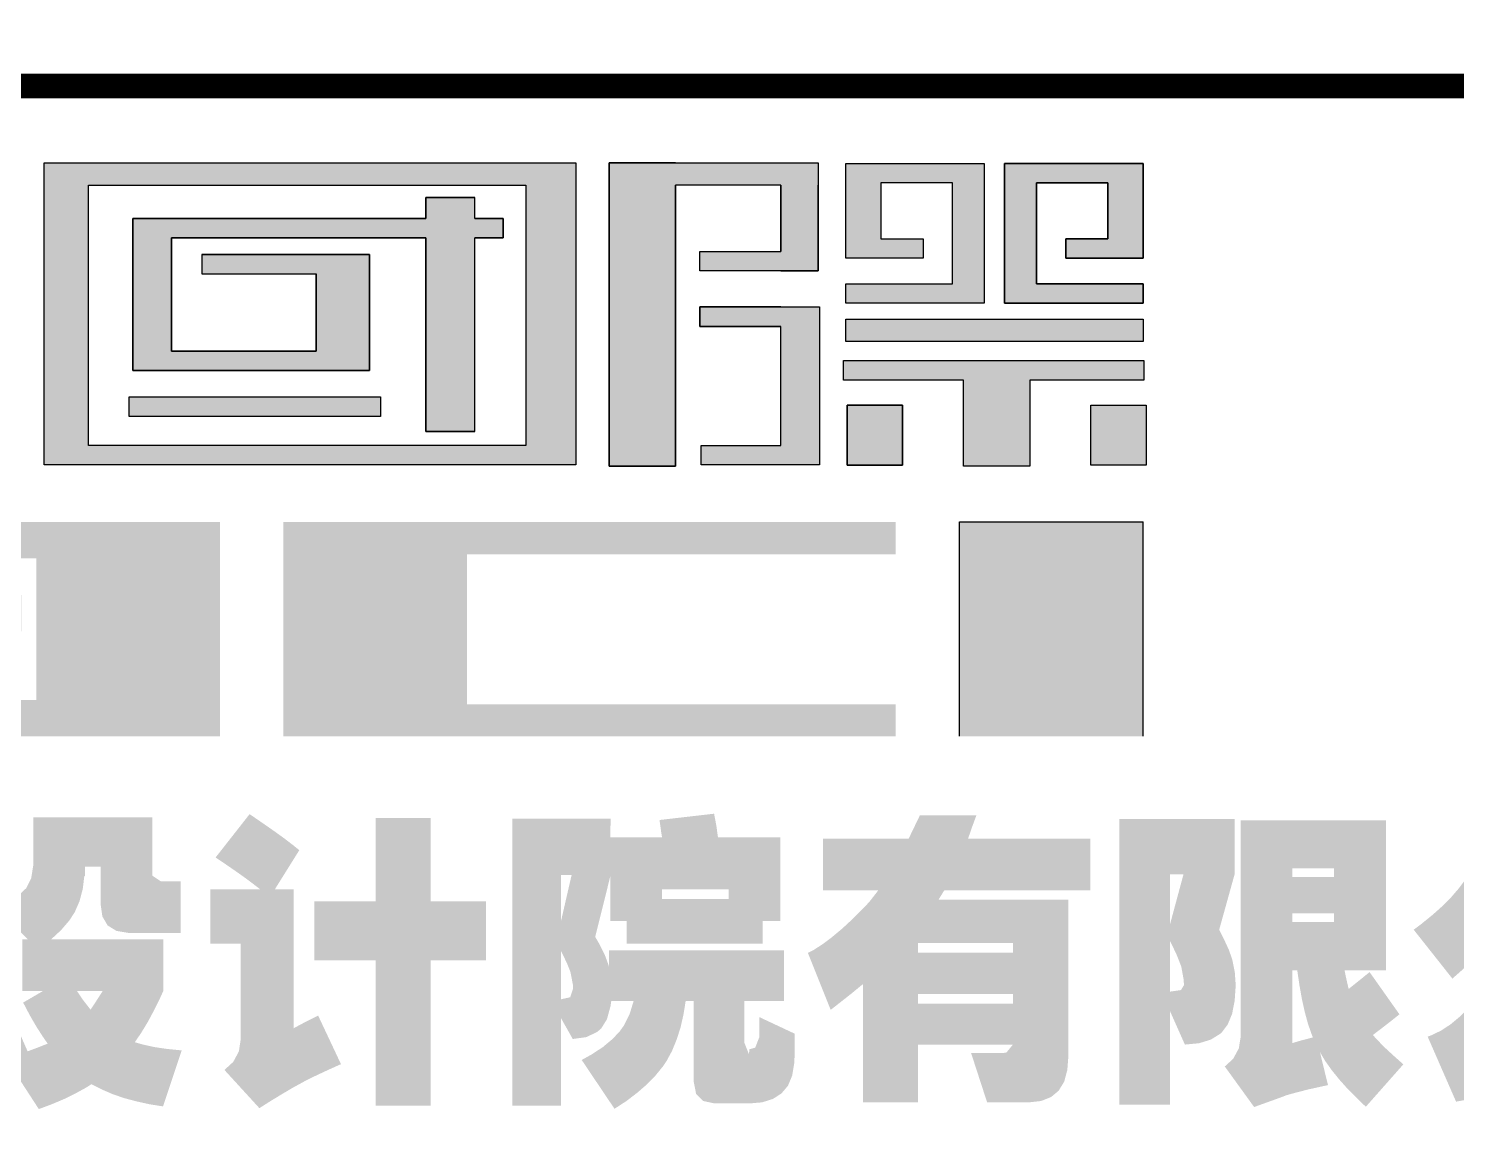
# Model space of a CAD drawing. Extents: x -809667 to 586099, y 3084146 to 3634412.
# Drawn here: x 381484.92 to 381494.96, y 3086290.82 to 3086298.67 of the extents above; entities that cross this region are included whole.
import ezdxf

# ---------------------------------------------------------------- set-up
doc = ezdxf.new("R2010")
doc.units = 0
doc.header["$LTSCALE"] = 0.5
doc.layers.get('0').update_dxf_attribs({"linetype": 'CONTINUOUS'})
doc.layers.add('PUB_TITLE', color=4, linetype='CONTINUOUS')

# ---------------------------------------------------------------- blocks, each defined once
blk = doc.blocks.new('AACI')
at = {"layer": 'PUB_TITLE'}
h = blk.add_hatch(color=256, dxfattribs=at)
h.paths.add_polyline_path([(3701.5, 3492.7), (3084.3, 3492.7), (3084.3, 3859.9), (3701.5, 3859.9)], flags=16)
h.paths.add_polyline_path([(3021.7, 3891.2), (3771.8, 3891.2), (3771.8, 3465.4), (3021.7, 3465.4)])
h = blk.add_hatch(color=256, dxfattribs=at)
h.paths.add_polyline_path([(3701.5, 3492.7), (3084.3, 3492.7), (3084.3, 3859.9), (3701.5, 3859.9)], flags=16)
h.paths.add_polyline_path([(3021.7, 3891.2), (3771.8, 3891.2), (3771.8, 3465.4), (3021.7, 3465.4)])
for points in [[(3946.9, 3766.2), (4060.9, 3766.2), (4060.9, 3859.9), (3912.4, 3859.9), (3912.4, 3463.5), (3818.7, 3463.5), (3818.7, 3891.2), (4113.9, 3891.2), (4113.9, 3738.8), (3946.9, 3738.8)], [(3946.9, 3766.2), (4060.9, 3766.2), (4060.9, 3859.9), (3912.4, 3859.9), (3912.4, 3463.5), (3818.7, 3463.5), (3818.7, 3891.2), (4113.9, 3891.2), (4113.9, 3738.8), (3946.9, 3738.8)], [(4152.6, 3890.5), (4348, 3890.5), (4348, 3693.2), (4152.6, 3693.2), (4152.6, 3720.5), (4303.2, 3720.5), (4303.2, 3863.1), (4202.3, 3863.1), (4202.3, 3784.2), (4261.7, 3784.2), (4261.7, 3756.9), (4152.6, 3756.9)], [(4152.6, 3890.5), (4348, 3890.5), (4348, 3693.2), (4152.6, 3693.2), (4152.6, 3720.5), (4303.2, 3720.5), (4303.2, 3863.1), (4202.3, 3863.1), (4202.3, 3784.2), (4261.7, 3784.2), (4261.7, 3756.9), (4152.6, 3756.9)], [(4376.8, 3890.5), (4572.2, 3890.5), (4572.2, 3756.9), (4463.1, 3756.9), (4463.1, 3784.2), (4522.4, 3784.2), (4522.4, 3863.1), (4421.6, 3863.1), (4421.6, 3720.5), (4572.2, 3720.5), (4572.2, 3693.2), (4376.8, 3693.2)], [(4376.8, 3890.5), (4572.2, 3890.5), (4572.2, 3756.9), (4463.1, 3756.9), (4463.1, 3784.2), (4522.4, 3784.2), (4522.4, 3863.1), (4421.6, 3863.1), (4421.6, 3720.5), (4572.2, 3720.5), (4572.2, 3693.2), (4376.8, 3693.2)], [(3560.2, 3842.4), (3560.2, 3813.1), (3146.8, 3813.1), (3146.8, 3598.2), (3480.8, 3598.2), (3480.8, 3762.3), (3244.4, 3762.3), (3244.4, 3734.9), (3405.6, 3734.9), (3405.6, 3625.5), (3201.5, 3625.5), (3201.5, 3785.7), (3560.2, 3785.7), (3560.2, 3512.3), (3629.4, 3512.3), (3629.4, 3785.7), (3669.5, 3785.7), (3669.5, 3813.1), (3629.4, 3813.1), (3629.4, 3842.4)], [(3560.2, 3842.4), (3560.2, 3813.1), (3146.8, 3813.1), (3146.8, 3598.2), (3480.8, 3598.2), (3480.8, 3762.3), (3244.4, 3762.3), (3244.4, 3734.9), (3405.6, 3734.9), (3405.6, 3625.5), (3201.5, 3625.5), (3201.5, 3785.7), (3560.2, 3785.7), (3560.2, 3512.3), (3629.4, 3512.3), (3629.4, 3785.7), (3669.5, 3785.7), (3669.5, 3813.1), (3629.4, 3813.1), (3629.4, 3842.4)], [(3946.9, 3688.1), (4115.6, 3688.1), (4115.6, 3465.4), (3948.8, 3465.4), (3948.8, 3492.7), (4060.9, 3492.7), (4060.9, 3660.7), (3946.9, 3660.7)], [(3946.9, 3688.1), (4115.6, 3688.1), (4115.6, 3465.4), (3948.8, 3465.4), (3948.8, 3492.7), (4060.9, 3492.7), (4060.9, 3660.7), (3946.9, 3660.7)], [(3496.1, 3561.1), (3496.1, 3533.7), (3141.5, 3533.7), (3141.5, 3561.1)], [(3496.1, 3561.1), (3496.1, 3533.7), (3141.5, 3533.7), (3141.5, 3561.1)]]:
    blk.add_hatch(color=256, dxfattribs=at).paths.add_polyline_path(points)
h = blk.add_hatch(color=256, dxfattribs=at)
h.paths.add_polyline_path([(4152.6, 3670.7), (4572.2, 3670.7), (4572.2, 3639.4), (4152.6, 3639.4)])
h.paths.add_polyline_path([(4149.7, 3612.3), (4573.4, 3612.3), (4573.4, 3584.9), (4412.5, 3584.9), (4412.5, 3463.2), (4318.7, 3463.2), (4318.7, 3584.9), (4149.7, 3584.9)])
h.paths.add_polyline_path([(4154.7, 3549.4), (4232.9, 3549.4), (4232.9, 3464.9), (4154.7, 3464.9)], flags=17)
h.paths.add_polyline_path([(4498.3, 3549.4), (4576.6, 3549.4), (4576.6, 3464.9), (4498.3, 3464.9)])
h = blk.add_hatch(color=256, dxfattribs=at)
h.paths.add_polyline_path([(4152.6, 3670.7), (4572.2, 3670.7), (4572.2, 3639.4), (4152.6, 3639.4)])
h.paths.add_polyline_path([(4149.7, 3612.3), (4573.4, 3612.3), (4573.4, 3584.9), (4412.5, 3584.9), (4412.5, 3463.2), (4318.7, 3463.2), (4318.7, 3584.9), (4149.7, 3584.9)])
h.paths.add_polyline_path([(4154.7, 3549.4), (4232.9, 3549.4), (4232.9, 3464.9), (4154.7, 3464.9)], flags=17)
h.paths.add_polyline_path([(4498.3, 3549.4), (4576.6, 3549.4), (4576.6, 3464.9), (4498.3, 3464.9)])
h = blk.add_hatch(color=256, dxfattribs=at)
h.paths.add_polyline_path([(2405.9, 3281.5), (2405.9, 3082.1), (3269.9, 3082.1), (3269.9, 3384.5), (2405.9, 3384.5), (2405.9, 3333.2), (3010.7, 3333.2), (3010.7, 3133.5), (2665.1, 3133.5), (2665.1, 3230.2), (2989.7, 3230.2), (2989.7, 3281.5)])
h.paths.add_polyline_path([(1732.8, 3203.1), (2036.5, 3203.1), (2036.5, 3157.7), (1732.8, 3157.7)], flags=17)
h.paths.add_polyline_path([(1711.8, 3333.2), (2057.4, 3333.2), (2057.4, 3082.1), (2316.6, 3082.1), (2316.6, 3384.5), (1452.6, 3384.5), (1452.6, 3082.1), (1711.8, 3082.1)])
h.paths.add_polyline_path([(4312.5, 3082.1), (4312.5, 3384.5), (4571.7, 3384.5), (4571.7, 3082.1)])
h.paths.add_polyline_path([(4223.2, 3082.1), (4223.2, 3127.5), (3618.4, 3127.5), (3618.4, 3339.2), (4223.2, 3339.2), (4223.2, 3384.5), (3359.2, 3384.5), (3359.2, 3082.1)])
edge = h.paths.add_edge_path()
edge.add_line((2405.9, 3082.1), (2571, 3082.1))
h = blk.add_hatch(color=256, dxfattribs=at)
h.paths.add_polyline_path([(656.4, 2932.9), (515.5, 2932.9), (514.1, 2948.7), (512.2, 2968.2), (511.7, 2972.4), (430.4, 2967.8), (432.2, 2949.6), (434, 2932.9), (285.6, 2932.9), (285.6, 2876.4), (285.6, 2838), (285.6, 2756.3), (285.1, 2735.7), (283.6, 2716.9), (281, 2699.6), (277.3, 2684.2), (276.8, 2682.4), (272, 2665.6), (265.9, 2648.9), (258.8, 2631.8), (253.1, 2620), (314.9, 2556.6), (323.7, 2573.1), (331.6, 2589.8), (338.2, 2606.6), (343.9, 2623.5), (348.5, 2640.6), (352, 2657.9), (352.4, 2659.7), (355.1, 2677), (357.2, 2694.7), (358.8, 2712.5), (359.7, 2730.9), (360.3, 2749.7), (360.3, 2756.3), (360.3, 2838), (360.3, 2863.2), (656.4, 2863.2)])
h.paths.add_polyline_path([(1078.7, 2920.4), (843.3, 2920.4), (852.5, 2945.7), (780.4, 2971.3), (763.6, 2920.4), (694.9, 2920.4), (694.9, 2848.8), (740.7, 2848.8), (699.1, 2717.9), (780.4, 2717.9), (764.9, 2701.3), (752.6, 2688.4), (744.5, 2680.7), (735.3, 2672.4), (723.2, 2662.5), (708.3, 2650.5), (690.6, 2636.9), (681.1, 2629.8), (741.6, 2572.6), (758.1, 2587.1), (772.7, 2600.5), (785.2, 2612.5), (795.6, 2623.1), (798.2, 2625.9), (807.4, 2635.5), (818.5, 2648.1), (831.5, 2663.8), (842.5, 2677.8), (795.5, 2717.9), (856.3, 2717.9), (856.3, 2643.5), (848.4, 2631.2), (843.3, 2630.5), (805.4, 2630.5), (827.8, 2560.8), (864.3, 2560.8), (884.5, 2562.3), (901.2, 2566.5), (914.5, 2573.7), (924.4, 2583.6), (931, 2596.5), (934, 2612.3), (934.3, 2619.3), (934.3, 2670.6), (949, 2657.2), (963.4, 2643.7), (977, 2630.7), (990.1, 2617.8), (1002.6, 2605.1), (1014.3, 2592.6), (1025.6, 2580.3), (1034, 2570.9), (1086.1, 2631.4), (1078.5, 2640.1), (1069.1, 2650.2), (1057.9, 2661.8), (1044.9, 2674.8), (1030, 2689.3), (1013.2, 2705.3), (1000.2, 2717.9), (1071.9, 2717.9), (1071.9, 2794.2), (934.3, 2794.2), (934.3, 2836.3), (856.3, 2836.3), (856.3, 2794.2), (799.5, 2794.2), (818.8, 2848.8), (1078.7, 2848.8)])
h.paths.add_polyline_path([(934.3, 2717.9), (980.7, 2717.9), (934.3, 2673.9)], flags=17)
h.paths.add_polyline_path([(1248.8, 2952.9), (1123.6, 2952.9), (1123.6, 2883.2), (1167.9, 2883.2), (1127.8, 2826), (1127.8, 2756.3), (1180.4, 2756.3), (1176.7, 2737.4), (1172.5, 2722.8), (1163.5, 2738.5), (1162, 2741.2), (1114.9, 2704.8), (1123.4, 2687.7), (1132, 2671.9), (1138.3, 2661), (1127.8, 2647.6), (1115.9, 2633.6), (1107.4, 2624.2), (1153.8, 2561.7), (1166.3, 2576.2), (1178, 2590), (1188.7, 2603.5), (1189.3, 2604.2), (1203, 2596.1), (1218.7, 2588.7), (1236, 2582.3), (1255.3, 2576.4), (1257.7, 2575.9), (1271.3, 2574), (1285.8, 2572.6), (1300.9, 2571.3), (1316.7, 2570.2), (1333.1, 2569.2), (1350.4, 2568.5), (1368.2, 2568.1), (1386.8, 2567.8), (1405.9, 2567.6), (1426, 2567.8), (1446.6, 2568.1), (1467.7, 2568.7), (1489.8, 2569.4), (1505.4, 2570), (1515.7, 2645.6), (1496.2, 2644.7), (1477.1, 2643.9), (1458.7, 2643.4), (1440.7, 2643), (1423.4, 2642.8), (1406.7, 2642.6), (1403.2, 2642.6), (1403.2, 2661), (1497.5, 2661), (1497.5, 2714), (1403.2, 2714), (1403.2, 2724.5), (1487.4, 2724.5), (1487.4, 2767.5), (1403.2, 2767.5), (1403.2, 2779.7), (1485.7, 2779.7), (1485.7, 2799.7), (1485.7, 2819.2), (1485.7, 2833), (1507.4, 2833), (1507.4, 2892.8), (1485.7, 2892.8), (1485.7, 2946.1), (1403.2, 2946.1), (1403.2, 2966.7), (1328.5, 2966.7), (1328.5, 2946.1), (1265.6, 2946.1), (1265.6, 2906.6), (1328.5, 2906.6), (1328.5, 2892.8), (1255.5, 2892.8), (1255.5, 2833), (1328.5, 2833), (1328.5, 2819.2), (1265.6, 2819.2), (1265.6, 2779.7), (1328.5, 2779.7), (1328.5, 2767.5), (1268.9, 2767.5), (1268.9, 2724.5), (1328.5, 2724.5), (1328.5, 2714), (1257.1, 2714), (1257.1, 2661), (1328.5, 2661), (1328.5, 2643), (1308.8, 2644.1), (1290.2, 2645.6), (1273.1, 2647.2), (1263.4, 2648.5), (1246.3, 2654.4), (1230.1, 2662.3), (1227.1, 2664), (1233.4, 2679), (1238, 2691.7), (1241.9, 2705.9), (1245.2, 2721.5), (1247.7, 2738.5), (1249.8, 2756.8), (1251.2, 2776.5), (1252, 2797.5), (1252.2, 2819.9), (1252.2, 2826), (1208, 2826), (1248.8, 2883.2)])
h.paths.add_polyline_path([(1403.2, 2906.6), (1422.8, 2906.6), (1422.8, 2892.8), (1403.2, 2892.8)], flags=16)
h.paths.add_polyline_path([(1403.2, 2833), (1422.8, 2833), (1422.8, 2819.2), (1403.2, 2819.2)], flags=16)
h.paths.add_polyline_path([(1939.7, 2929.6), (1840.4, 2929.6), (1848.4, 2945.4), (1856.5, 2961.2), (1778.6, 2965.8), (1769.9, 2950.3), (1760.3, 2934.9), (1750.2, 2919.8), (1742.7, 2909.5), (1742.7, 2927.7), (1672.2, 2927.7), (1680.9, 2943.5), (1689.4, 2959.7), (1690.6, 2962.1), (1611, 2968.4), (1602.2, 2953.1), (1592.6, 2938.2), (1582.3, 2923.5), (1571.3, 2909.1), (1559.3, 2895), (1546.8, 2881.2), (1545.3, 2879.7), (1595.9, 2823.4), (1607.9, 2836.7), (1619.5, 2850.7), (1625.5, 2858), (1643, 2858), (1646.3, 2833), (1719.3, 2833), (1716.4, 2858), (1724.8, 2858), (1762.7, 2817.9), (1774.5, 2831.5), (1785.9, 2845.7), (1794, 2856.4), (1817.4, 2856.4), (1821.6, 2824.7), (1894.6, 2824.7), (1890.8, 2856.4), (1939.7, 2856.4)])
h.paths.add_polyline_path([(1893, 2814.2), (1726.5, 2814.2), (1726.5, 2778), (1726.5, 2741.2), (1726.5, 2704.4), (1725.2, 2685.3), (1721.7, 2667.8), (1717.3, 2655.1), (1702.2, 2696.9), (1684.8, 2690.5), (1673.5, 2686), (1673.5, 2743.6), (1714.4, 2743.6), (1714.4, 2821.8), (1560.8, 2821.8), (1560.8, 2743.6), (1598.9, 2743.6), (1598.9, 2663), (1582.9, 2659.6), (1565, 2655.7), (1545.7, 2652), (1545, 2651.8), (1559.7, 2573.8), (1579.7, 2577.5), (1598.7, 2581.4), (1616.3, 2585.4), (1632.7, 2589.5), (1646.9, 2593.3), (1664, 2598.1), (1681.1, 2603.8), (1710.7, 2556.2), (1728.5, 2566.3), (1744.2, 2577.2), (1757.2, 2588.9), (1768.1, 2601.6), (1776.3, 2615), (1778.2, 2618.9), (1783.5, 2633.8), (1794.7, 2618.9), (1805, 2604.4), (1806.9, 2601.8), (1826.6, 2619.6), (1826.6, 2602.2), (1829.1, 2584.7), (1836.9, 2572.2), (1849.7, 2564.8), (1866.3, 2562.4), (1907.9, 2562.4), (1922.9, 2565.4), (1933.8, 2573.7), (1940.6, 2587.8), (1943, 2607.5), (1943, 2609.2), (1943, 2693.2), (1903.3, 2715.6), (1903.3, 2644.3), (1897.6, 2635.5), (1893, 2642.6)])
h.paths.add_polyline_path([(1826.6, 2741.2), (1826.6, 2704.1), (1815.2, 2718), (1814.1, 2719.5), (1792.3, 2703.5), (1792.7, 2704.4), (1792.7, 2741.2)], flags=16)
h.paths.add_polyline_path([(2360.1, 2947.8), (2275, 2947.8), (2275, 2970), (2202, 2970), (2202, 2947.8), (2136.5, 2947.8), (2136.5, 2970), (2063.5, 2970), (2063.5, 2947.8), (1974.6, 2947.8), (1974.6, 2878.1), (2063.5, 2878.1), (2063.5, 2858), (2136.5, 2858), (2136.5, 2878.1), (2202, 2878.1), (2202, 2858), (2275, 2858), (2275, 2878.1), (2360.1, 2878.1)])
h.paths.add_polyline_path([(2328.3, 2851), (1986.4, 2851), (1986.4, 2778), (2128.6, 2778), (2110.2, 2768.8), (2092.9, 2759.6), (2076.3, 2750.4), (2060.9, 2741.2), (2046.4, 2732), (2032.7, 2722.8), (2022.3, 2715.3), (2006.4, 2700.9), (1994.5, 2686.6), (1986, 2672.1), (1981.2, 2657.3), (1980.1, 2645.9), (1982, 2627.7), (1987.5, 2611.7), (1996.7, 2597.8), (2009.6, 2586.2), (2011.8, 2584.7), (2023.4, 2578.8), (2037.2, 2574), (2053, 2570.2), (2071, 2567.2), (2091.2, 2565.2), (2113.5, 2564.3), (2125.3, 2564.1), (2220.7, 2564.1), (2245.4, 2564.6), (2267.4, 2566.1), (2286.7, 2568.5), (2303.3, 2572), (2317.3, 2576.4), (2328.7, 2581.8), (2332.9, 2584.7), (2341.6, 2593), (2348.2, 2604.9), (2353.1, 2620), (2356.3, 2638.6), (2357.7, 2660.7), (2357.6, 2677.8), (2288.8, 2708.1), (2291, 2683.5), (2290.4, 2665.4), (2287.3, 2654.4), (2286.7, 2653.5), (2274.1, 2643.2), (2263.4, 2640.1), (2246.3, 2638.4), (2227.9, 2637.3), (2215.8, 2637.3), (2132.8, 2637.3), (2108.7, 2638), (2092, 2640.2), (2083.9, 2643), (2073.4, 2656.6), (2073, 2659.4), (2080.7, 2671.1), (2089.4, 2678.5), (2099.5, 2685.9), (2111.6, 2693.6), (2126, 2701.9), (2142.5, 2710.7), (2161.1, 2720.1), (2181.7, 2730), (2191.7, 2734.4), (2209.9, 2742.1), (2227.7, 2749.1), (2245.4, 2755.6), (2262.8, 2761.4), (2279.8, 2766.4), (2296.7, 2771), (2313, 2774.9), (2328.3, 2778)])
h.paths.add_polyline_path([(2782.2, 2901), (2756.9, 2901), (2751, 2913.9), (2743.8, 2929), (2735.2, 2946.7), (2725.6, 2965.8), (2661.8, 2937.8), (2670.2, 2921.5), (2678.3, 2905.5), (2680.5, 2901), (2634.6, 2901), (2634.6, 2968.4), (2556.6, 2968.4), (2556.6, 2901), (2406.9, 2901), (2406.9, 2821.4), (2527.3, 2821.4), (2518.7, 2802.5), (2510.2, 2784.8), (2501.6, 2768.8), (2492.9, 2754.3), (2484.3, 2741), (2482.3, 2738.3), (2472, 2725), (2460.4, 2712.3), (2447.7, 2700.2), (2433.7, 2688.4), (2418.6, 2677), (2402.6, 2666.4), (2440.7, 2592.6), (2456.1, 2604.9), (2470.7, 2617.4), (2484.5, 2630.1), (2497.2, 2642.8), (2509.1, 2655.9), (2520.3, 2669.1), (2530.5, 2682.4), (2535.8, 2689.9), (2545.2, 2704.4), (2554.4, 2720.6), (2556.6, 2724.5), (2556.6, 2562.4), (2634.6, 2562.4), (2634.6, 2715.6), (2644.3, 2700), (2650, 2691.9), (2659, 2679.2), (2669.1, 2666.5), (2680.2, 2653.3), (2692.1, 2639.9), (2705, 2626.3), (2718.8, 2612.3), (2733.7, 2598.1), (2738.5, 2593.7), (2785.6, 2661.8), (2769.2, 2675.9), (2754.1, 2689.7), (2740.3, 2702.8), (2728, 2715.5), (2717, 2727.6), (2707.2, 2739.2), (2703.3, 2744.2), (2694.7, 2756.3), (2685.9, 2770.3), (2676.9, 2786.1), (2667.7, 2803.8), (2659.2, 2821.4), (2782.2, 2821.4)])
h.paths.add_polyline_path([(3076.2, 2866.8), (3078.4, 2884.9), (3079.3, 2884.9), (3079.3, 2898.1), (3101.4, 2898.1), (3101.4, 2884.9), (3101.4, 2845.5), (3103.9, 2828), (3111.3, 2815.3), (3123.8, 2807.6), (3141.3, 2804.7), (3142.2, 2804.7), (3214.5, 2804.7), (3214.5, 2877.7), (3186.2, 2877.7), (3174.4, 2885.6), (3174.4, 2889.5), (3174.4, 2923.3), (3174.4, 2967.8), (3006.3, 2967.8), (3006.3, 2933.2), (3006.3, 2899.8), (3003.5, 2882.1), (2996.3, 2867.8), (2985.9, 2858), (2970.2, 2849), (2952.9, 2841.8), (2998.4, 2795.8), (2990.8, 2795.8), (2990.8, 2722.8), (3020.1, 2722.8), (2992.1, 2706.5), (3001.1, 2689.3), (3010.3, 2673.3), (3019.7, 2658.6), (3026.7, 2648.5), (3010.3, 2642.1), (2998.4, 2637.7), (2979.2, 2681.4), (2962.3, 2674.3), (2952.4, 2669.3), (2952.4, 2714.5), (2952.4, 2806.3), (2952.4, 2864.3), (2929.9, 2864.3), (2959.9, 2923.3), (2950.4, 2929.6), (2938.2, 2937.3), (2923.3, 2946.3), (2905.7, 2956.6), (2885.4, 2968.4), (2874.9, 2974.6), (2832.8, 2909), (2849.7, 2899.6), (2865.9, 2890.2), (2881.4, 2880.8), (2896.3, 2871.8), (2907.9, 2864.3), (2830.6, 2864.3), (2830.6, 2787.9), (2876.1, 2787.9), (2876.1, 2714.5), (2876.1, 2661.4), (2873.7, 2643.7), (2865.9, 2628.8), (2853.2, 2616.7), (2852.7, 2616.3), (2898.7, 2564.1), (2915.6, 2574), (2931.4, 2583), (2945.8, 2591.5), (2946.1, 2591.7), (2960.5, 2599.2), (2978.3, 2607.5), (2980.3, 2608.4), (3014.2, 2556.2), (3032, 2562.8), (3049.1, 2570), (3065.3, 2577.9), (3080.6, 2586.3), (3088.5, 2591.3), (3102.8, 2584), (3118.3, 2577.3), (3134.8, 2571.6), (3152.7, 2566.9), (3171.4, 2562.8), (3189.5, 2560), (3215.8, 2639), (3195.5, 2641), (3177.1, 2643.7), (3160.6, 2647.4), (3149.7, 2650.5), (3159.1, 2664.5), (3168.1, 2679.4), (3176.8, 2695.6), (3185.2, 2712.7), (3189.8, 2722.8), (3189.8, 2795.8), (3031.7, 2795.8), (3045.8, 2808.9), (3057.4, 2822.5), (3064.8, 2833.9), (3071.6, 2849.4)])
h.paths.add_polyline_path([(3068.1, 2722.8), (3104.3, 2722.8), (3094.2, 2707), (3087.2, 2696.5), (3076.3, 2710.5)], flags=16)
h.paths.add_polyline_path([(3373.8, 2866.1), (3347.1, 2866.1), (3381.7, 2921.5), (3372.7, 2928.8), (3360.7, 2938), (3345.6, 2948.9), (3327.6, 2961.4), (3311.6, 2972.4), (3263.6, 2911.2), (3279.8, 2900.3), (3295, 2889.8), (3309.6, 2879.3), (3323.2, 2868.9), (3326.7, 2866.1), (3256.2, 2866.1), (3256.2, 2789.6), (3299.1, 2789.6), (3299.1, 2764.6), (3299.1, 2714.5), (3299.1, 2655.1), (3296.5, 2637.7), (3288.6, 2622.9), (3276.1, 2611.4), (3325.4, 2557.5), (3341.9, 2568), (3357.6, 2577.5), (3372.3, 2586.2), (3376.3, 2588.4), (3388.7, 2595.2), (3403.7, 2602.7), (3421.4, 2611), (3440.5, 2619.6), (3408.3, 2688.1), (3391.6, 2679.8), (3376, 2671.5), (3373.8, 2670.2), (3373.8, 2714.5), (3373.8, 2764.6)])
h.paths.add_polyline_path([(3644.9, 2849.4), (3567.2, 2849.4), (3567.2, 2966.7), (3489.3, 2966.7), (3489.3, 2849.4), (3403, 2849.4), (3403, 2766.2), (3489.3, 2766.2), (3489.3, 2560.8), (3567.2, 2560.8), (3567.2, 2766.2), (3644.9, 2766.2)])
h.paths.add_polyline_path([(4060.4, 2939.5), (3972.4, 2939.5), (3970.1, 2956), (3966.9, 2973), (3889.9, 2964.1), (3892.4, 2946.1), (3893.5, 2939.5), (3820.5, 2939.5), (3820.9, 2966.2), (3682.4, 2966.2), (3682.4, 2560.8), (3750.8, 2560.8), (3750.8, 2684.7), (3767.5, 2655.1), (3786.5, 2657.7), (3801.8, 2664.9), (3807.6, 2669.9), (3815.7, 2682.9), (3820.7, 2701.1), (3821.8, 2708.7), (3853.4, 2708.7), (3847.7, 2690.1), (3839.8, 2674.4), (3833.9, 2666), (3823.3, 2654.8), (3810, 2643.7), (3794, 2633.2), (3780.1, 2625.5), (3826.4, 2556.6), (3843.3, 2567.6), (3858.4, 2579.2), (3872.2, 2591.1), (3884.2, 2603.5), (3894.6, 2616.3), (3899.8, 2623.9), (3907.5, 2638.2), (3914, 2654), (3919.5, 2671.1), (3923.7, 2689.5), (3926.8, 2708.7), (3938.2, 2708.7), (3938.2, 2594.6), (3941.5, 2577.7), (3951.5, 2567.6), (3968, 2564.1), (4016.2, 2564.1), (4034.6, 2565.7), (4049.9, 2570.5), (4062, 2578.3), (4071.2, 2589.3), (4077.1, 2603.5), (4080, 2620.9), (4080.4, 2629.8), (4080.4, 2662.7), (4030.7, 2686), (4030.7, 2657.7), (4024.9, 2642.8), (4016.6, 2640.6), (4016.2, 2633.4), (4009.6, 2649.8), (4009.6, 2652.2), (4009.6, 2708.7), (4065.3, 2708.7), (4065.3, 2780), (3818.5, 2780), (3818.5, 2757.4), (3818.1, 2759.1), (3813, 2773), (3804.3, 2790.3), (3799.2, 2799.2), (3820.5, 2884.9), (3820.5, 2866.5), (3820.5, 2821.4), (3843.5, 2821.4), (3843.5, 2789.6), (4035.3, 2789.6), (4035.3, 2821.4), (4060.4, 2821.4)])
h.paths.add_polyline_path([(3750.8, 2886.5), (3765.9, 2886.5), (3750.8, 2820.9)], flags=16)
h.paths.add_polyline_path([(3750.8, 2779.7), (3759.6, 2761.4), (3764.2, 2749.9), (3767.7, 2731.7), (3767.9, 2726.1), (3763.9, 2714), (3750.8, 2711.1)], flags=16)
h.paths.add_polyline_path([(3893.5, 2866.5), (3987.3, 2866.5), (3987.3, 2852.7), (3893.5, 2852.7)], flags=16)
h.paths.add_polyline_path([(4497.6, 2937.8), (4325.2, 2937.8), (4331.1, 2954.8), (4337, 2970.8), (4257.3, 2970.8), (4249.4, 2954.4), (4241.5, 2938), (4241.5, 2937.8), (4120.5, 2937.8), (4120.5, 2864.8), (4198.5, 2864.8), (4187.1, 2850.1), (4180.1, 2842.2), (4163.4, 2825.5), (4147.7, 2810.9), (4133.2, 2798.8), (4120, 2788.9), (4108, 2781.1), (4099.2, 2776.7), (4131.4, 2696.2), (4146.1, 2707.7), (4160.4, 2719), (4174, 2730.2), (4176.8, 2732.4), (4176.8, 2565.7), (4254.8, 2565.7), (4254.8, 2646.9), (4388.3, 2646.9), (4379.1, 2635.8), (4375.4, 2635.5), (4329.4, 2635.5), (4352.1, 2565.7), (4411.3, 2565.7), (4428.2, 2567.6), (4442.2, 2573.1), (4453, 2582.1), (4460.8, 2594.8), (4465.2, 2611.2), (4466.7, 2630.1), (4466.7, 2851.8), (4283.6, 2851.8), (4291.6, 2864.8), (4497.6, 2864.8)])
h.paths.add_polyline_path([(4388.7, 2790.5), (4388.7, 2776.7), (4254.8, 2776.7), (4254.8, 2790.5)], flags=16)
h.paths.add_polyline_path([(4388.7, 2718.6), (4388.7, 2704.8), (4254.8, 2704.8), (4254.8, 2718.6)], flags=16)
h.paths.add_polyline_path([(4685.5, 2797.5), (4679.5, 2809.3), (4701.2, 2887.3), (4701.2, 2965.4), (4538.4, 2965.4), (4538.4, 2562.4), (4610.1, 2562.4), (4610.1, 2694.5), (4631.1, 2647.2), (4651, 2649.1), (4667.7, 2654.2), (4681.3, 2662.7), (4683.1, 2664.3), (4691.6, 2675.7), (4697.7, 2690.5), (4701.3, 2708.8), (4702.8, 2730.5), (4702.8, 2731.1), (4701.5, 2749.7), (4698.2, 2766.2), (4693.4, 2780.4)])
h.paths.add_polyline_path([(4619.3, 2774.5), (4625.2, 2759.4), (4626.1, 2757), (4629.4, 2738.6), (4629.8, 2731.1), (4625.6, 2724.1), (4610.1, 2721.9), (4610.1, 2793.5)], flags=16)
h.paths.add_polyline_path([(4610.1, 2816.8), (4610.1, 2887.3), (4629.1, 2887.3)], flags=16)
h.paths.add_polyline_path([(4914.7, 2820.1), (4914.7, 2963.8), (4710, 2963.8), (4710, 2929.9), (4710, 2895.7), (4710, 2804.7), (4710, 2697.8), (4710, 2659.4), (4707.2, 2641.9), (4699.3, 2627.2), (4687.4, 2616.3), (4728.8, 2559.1), (4747.1, 2565.7), (4764.1, 2571.8), (4774.9, 2575.9), (4788.7, 2579.7), (4806, 2584.1), (4826.4, 2588.6), (4833, 2590), (4821.6, 2636.7), (4829, 2624.2), (4838.2, 2611.2), (4849.2, 2597.6), (4861.9, 2583.4), (4876.6, 2568.7), (4886.4, 2559.5), (4939.3, 2619.3), (4924.3, 2632.7), (4910.8, 2645.2), (4899.4, 2657.3), (4896.3, 2660.7), (4909, 2670.4), (4923.7, 2681.8), (4933.8, 2689.9), (4891.7, 2749.5), (4877.4, 2737.9), (4863.4, 2726.7), (4862.1, 2725.8), (4858.2, 2742.9), (4856.4, 2752.1), (4914.7, 2752.1), (4914.7, 2786.3)])
h.paths.add_polyline_path([(4782.8, 2820.1), (4782.8, 2832.3), (4841.7, 2832.3), (4841.7, 2820.1)], flags=16)
h.paths.add_polyline_path([(4789.6, 2752.1), (4792.8, 2730.5), (4796.3, 2710.9), (4800.3, 2693), (4804.7, 2676.8), (4809.7, 2662.3), (4811.7, 2657.3), (4793.7, 2652.6), (4782.8, 2649.3), (4782.8, 2697.8), (4782.8, 2752.1)], flags=17)
h.paths.add_polyline_path([(4782.8, 2883.6), (4782.8, 2895.7), (4841.7, 2895.7), (4841.7, 2883.6)], flags=16)
h.paths.add_polyline_path([(5094, 2833.9), (5102.1, 2847.5), (5110.2, 2862.4), (5118.1, 2878.6), (5125.9, 2896.1), (5133.6, 2915), (5141.1, 2935.3), (5141.3, 2935.8), (5068.3, 2967.8), (5060.2, 2947), (5052.5, 2928.3), (5044.6, 2911.5), (5037, 2896.8), (5029.5, 2884.1), (5026.5, 2879.7), (5017.7, 2867.8), (5007, 2855.4), (4994.7, 2842.9), (4980.5, 2830.2), (4964.7, 2817.4), (4953.9, 2809.3), (5008.5, 2740.3), (5024.1, 2754.1), (5038.5, 2767.5), (5051.5, 2780.8), (5063.5, 2793.8), (5074.4, 2806.7), (5083.9, 2819.2), (5085.8, 2821.8)])
h.paths.add_polyline_path([(5298, 2704.1), (5288.1, 2718.4), (5277.6, 2733.1), (5266.6, 2747.8), (5255, 2762.9), (5248, 2771.6), (5181.8, 2721.2), (5193.7, 2705.5), (5204.9, 2691), (5215.1, 2677.4), (5217.6, 2673.9), (5194.8, 2672.6), (5174.2, 2671.1), (5155.3, 2669.9), (5138.2, 2668.6), (5123.1, 2667.5), (5112.1, 2666.4), (5117.4, 2673.9), (5127.7, 2689.7), (5137.1, 2705.5), (5145.9, 2721.5), (5153.8, 2737.7), (5161, 2754.1), (5167.4, 2770.5), (5172.9, 2786.3), (5101.6, 2817.9), (5095.1, 2801.5), (5088, 2785.2), (5079.9, 2769.2), (5070.9, 2753.5), (5061.1, 2738.1), (5050.6, 2722.8), (5046.6, 2717.3), (5033.2, 2701.1), (5019.5, 2687.1), (5005.9, 2675.7), (4992.1, 2666.7), (4978.2, 2660.1), (4973.6, 2658.4), (5013.7, 2566.7), (5033.9, 2570.3), (5053, 2573.7), (5070.9, 2576.6), (5087.2, 2579.2), (5098.6, 2580.8), (5111.3, 2582.9), (5125.3, 2585.1), (5140.6, 2587.3), (5157.1, 2589.7), (5175, 2592.2), (5194.3, 2595), (5214.7, 2597.8), (5236.6, 2600.9), (5259.9, 2604), (5261.8, 2604.2), (5270.1, 2589.3), (5278.7, 2573.1), (5284.8, 2562.1), (5358.5, 2600.1), (5349, 2618.4), (5339.8, 2635.6), (5330.6, 2651.8), (5321.7, 2666.7), (5313.1, 2680.7), (5307.2, 2689.9)])
h.paths.add_polyline_path([(5322.7, 2860.8), (5310.1, 2874), (5298.4, 2887.6), (5287.2, 2901.6), (5276.9, 2915.8), (5267.1, 2930.3), (5258.3, 2945.2), (5250, 2960.3), (5246.3, 2967.4), (5176.6, 2929.6), (5184.7, 2912.8), (5193.2, 2896.6), (5202.2, 2880.8), (5211.7, 2865.6), (5221.7, 2850.7), (5232.2, 2836.1), (5243.2, 2822.1), (5254.6, 2808.5), (5266.6, 2795.3), (5279.1, 2782.6), (5292.1, 2770.3), (5305.5, 2758.3), (5315.1, 2750.4), (5364.8, 2822.5), (5350.1, 2835), (5336.1, 2847.7)])
h.paths.add_polyline_path([(5768.1, 2966.2), (5397, 2966.2), (5397, 2886.5), (5690.1, 2886.5), (5690.1, 2657.3), (5682.4, 2644.8), (5676.9, 2643.9), (5659.8, 2643.9), (5659.8, 2657.7), (5659.8, 2693.9), (5659.8, 2787.6), (5423.3, 2787.6), (5423.3, 2602.5), (5497.9, 2602.5), (5497.9, 2620.9), (5625.6, 2620.9), (5641.8, 2560.8), (5711.5, 2560.8), (5728.8, 2562.6), (5742.9, 2568), (5754, 2576.8), (5761.9, 2589.3), (5766.7, 2605.1), (5768.1, 2624.8)])
h.paths.add_polyline_path([(5585.1, 2714.5), (5585.1, 2693.9), (5497.9, 2693.9), (5497.9, 2714.5)], flags=16)
h.paths.add_polyline_path([(5672.3, 2872.7), (5410.4, 2872.7), (5410.4, 2799.7), (5672.3, 2799.7)], flags=17)
for p, q in [((3021.7, 3891.2), (3771.8, 3891.2)), ((3021.7, 3465.4), (3021.7, 3891.2)), ((3021.7, 3891.2), (3771.8, 3891.2)), ((3021.7, 3465.4), (3021.7, 3891.2)), ((3771.8, 3891.2), (3771.8, 3465.4)), ((3771.8, 3891.2), (3771.8, 3465.4)), ((3912.4, 3891.2), (3818.7, 3891.2)), ((3818.7, 3891.2), (3818.7, 3463.5)), ((3912.4, 3891.2), (3818.7, 3891.2)), ((3818.7, 3891.2), (3818.7, 3463.5)), ((3818.7, 3463.5), (3818.7, 3891.2)), ((3818.7, 3891.2), (4113.9, 3891.2)), ((3912.4, 3891.2), (3818.7, 3891.2)), ((3818.7, 3891.2), (3818.7, 3463.5)), ((3912.4, 3891.2), (3818.7, 3891.2)), ((3818.7, 3891.2), (3818.7, 3463.5)), ((3818.7, 3463.5), (3818.7, 3891.2)), ((3818.7, 3891.2), (4113.9, 3891.2)), ((3912.4, 3891.2), (4113.9, 3891.2)), ((3912.4, 3891.2), (4113.9, 3891.2)), ((3912.4, 3891.2), (4113.9, 3891.2)), ((3912.4, 3891.2), (4113.9, 3891.2)), ((4113.9, 3891.2), (4113.9, 3859.9)), ((4113.9, 3891.2), (4113.9, 3859.9)), ((4113.9, 3891.2), (4113.9, 3738.8)), ((4113.9, 3891.2), (4113.9, 3859.9)), ((4113.9, 3891.2), (4113.9, 3859.9)), ((4113.9, 3891.2), (4113.9, 3738.8)), ((4152.6, 3756.9), (4152.6, 3890.5)), ((4152.6, 3890.5), (4348, 3890.5)), ((4152.6, 3756.9), (4152.6, 3890.5)), ((4152.6, 3890.5), (4348, 3890.5)), ((4152.6, 3890.5), (4348, 3890.5)), ((4152.6, 3756.9), (4152.6, 3890.5)), ((4152.6, 3756.9), (4152.6, 3890.5)), ((4152.6, 3890.5), (4348, 3890.5)), ((4152.6, 3756.9), (4152.6, 3890.5)), ((4152.6, 3890.5), (4348, 3890.5)), ((4152.6, 3890.5), (4348, 3890.5)), ((4152.6, 3756.9), (4152.6, 3890.5)), ((4348, 3890.5), (4348, 3693.2)), ((4348, 3890.5), (4348, 3693.2)), ((4348, 3890.5), (4348, 3693.2)), ((4348, 3890.5), (4348, 3693.2)), ((4348, 3890.5), (4348, 3693.2)), ((4348, 3890.5), (4348, 3693.2)), ((4572.2, 3890.5), (4376.8, 3890.5)), ((4376.8, 3890.5), (4376.8, 3693.2)), ((4376.8, 3890.5), (4572.2, 3890.5)), ((4376.8, 3693.2), (4376.8, 3890.5)), ((4376.8, 3890.5), (4572.2, 3890.5)), ((4376.8, 3693.2), (4376.8, 3890.5)), ((4572.2, 3890.5), (4376.8, 3890.5)), ((4376.8, 3890.5), (4376.8, 3693.2)), ((4376.8, 3890.5), (4572.2, 3890.5)), ((4376.8, 3693.2), (4376.8, 3890.5)), ((4376.8, 3890.5), (4572.2, 3890.5)), ((4376.8, 3693.2), (4376.8, 3890.5)), ((4572.2, 3756.9), (4572.2, 3890.5)), ((4572.2, 3890.5), (4572.2, 3756.9)), ((4572.2, 3890.5), (4572.2, 3756.9)), ((4572.2, 3756.9), (4572.2, 3890.5)), ((4572.2, 3890.5), (4572.2, 3756.9)), ((4572.2, 3890.5), (4572.2, 3756.9)), ((3084.3, 3492.7), (3084.3, 3859.9)), ((3084.3, 3859.9), (3701.5, 3859.9)), ((3084.3, 3492.7), (3084.3, 3859.9)), ((3084.3, 3859.9), (3701.5, 3859.9)), ((3701.5, 3859.9), (3701.5, 3492.7)), ((3701.5, 3859.9), (3701.5, 3492.7)), ((3912.4, 3463.5), (3912.4, 3859.9)), ((4060.9, 3859.9), (3912.4, 3859.9)), ((3912.4, 3463.5), (3912.4, 3859.9)), ((4060.9, 3859.9), (3912.4, 3859.9)), ((4060.9, 3859.9), (3912.4, 3859.9)), ((3912.4, 3859.9), (3912.4, 3463.5)), ((3912.4, 3463.5), (3912.4, 3859.9)), ((4060.9, 3859.9), (3912.4, 3859.9)), ((3912.4, 3463.5), (3912.4, 3859.9)), ((4060.9, 3859.9), (3912.4, 3859.9)), ((4060.9, 3859.9), (3912.4, 3859.9)), ((3912.4, 3859.9), (3912.4, 3463.5)), ((4060.9, 3859.9), (4060.9, 3766.2)), ((4060.9, 3859.9), (4060.9, 3766.2)), ((4060.9, 3766.2), (4060.9, 3859.9)), ((4060.9, 3859.9), (4060.9, 3766.2)), ((4060.9, 3859.9), (4060.9, 3766.2)), ((4060.9, 3766.2), (4060.9, 3859.9)), ((4113.9, 3738.8), (4113.9, 3859.9)), ((4113.9, 3738.8), (4113.9, 3859.9)), ((4113.9, 3738.8), (4113.9, 3859.9)), ((4113.9, 3738.8), (4113.9, 3859.9)), ((4303.2, 3863.1), (4202.3, 3863.1)), ((4202.3, 3863.1), (4202.3, 3784.2)), ((4303.2, 3863.1), (4202.3, 3863.1)), ((4202.3, 3863.1), (4202.3, 3784.2)), ((4303.2, 3863.1), (4202.3, 3863.1)), ((4202.3, 3863.1), (4202.3, 3784.2)), ((4303.2, 3863.1), (4202.3, 3863.1)), ((4202.3, 3863.1), (4202.3, 3784.2)), ((4303.2, 3863.1), (4202.3, 3863.1)), ((4202.3, 3863.1), (4202.3, 3784.2)), ((4303.2, 3863.1), (4202.3, 3863.1)), ((4202.3, 3863.1), (4202.3, 3784.2)), ((4303.2, 3720.5), (4303.2, 3863.1)), ((4303.2, 3720.5), (4303.2, 3863.1)), ((4303.2, 3720.5), (4303.2, 3863.1)), ((4303.2, 3720.5), (4303.2, 3863.1)), ((4303.2, 3720.5), (4303.2, 3863.1)), ((4303.2, 3720.5), (4303.2, 3863.1)), ((4421.6, 3720.5), (4421.6, 3863.1)), ((4421.6, 3863.1), (4522.4, 3863.1)), ((4522.4, 3863.1), (4421.6, 3863.1)), ((4421.6, 3863.1), (4421.6, 3720.5)), ((4522.4, 3863.1), (4421.6, 3863.1)), ((4421.6, 3863.1), (4421.6, 3720.5)), ((4421.6, 3720.5), (4421.6, 3863.1)), ((4421.6, 3863.1), (4522.4, 3863.1)), ((4522.4, 3863.1), (4421.6, 3863.1)), ((4421.6, 3863.1), (4421.6, 3720.5)), ((4522.4, 3863.1), (4421.6, 3863.1)), ((4421.6, 3863.1), (4421.6, 3720.5)), ((4522.4, 3863.1), (4522.4, 3784.2)), ((4522.4, 3784.2), (4522.4, 3863.1)), ((4522.4, 3784.2), (4522.4, 3863.1)), ((4522.4, 3863.1), (4522.4, 3784.2)), ((4522.4, 3784.2), (4522.4, 3863.1)), ((4522.4, 3784.2), (4522.4, 3863.1)), ((3560.2, 3813.1), (3560.2, 3842.4)), ((3560.2, 3842.4), (3629.4, 3842.4)), ((3560.2, 3842.4), (3560.2, 3813.1)), ((3629.4, 3842.4), (3560.2, 3842.4)), ((3560.2, 3813.1), (3560.2, 3842.4)), ((3560.2, 3842.4), (3629.4, 3842.4)), ((3560.2, 3842.4), (3560.2, 3813.1)), ((3629.4, 3842.4), (3560.2, 3842.4)), ((3629.4, 3813.1), (3629.4, 3842.4)), ((3629.4, 3813.1), (3629.4, 3842.4)), ((3629.4, 3813.1), (3629.4, 3842.4)), ((3629.4, 3813.1), (3629.4, 3842.4)), ((3146.8, 3598.2), (3146.8, 3813.1)), ((3146.8, 3813.1), (3560.2, 3813.1)), ((3560.2, 3813.1), (3146.8, 3813.1)), ((3146.8, 3813.1), (3146.8, 3598.2)), ((3146.8, 3598.2), (3146.8, 3813.1)), ((3146.8, 3813.1), (3560.2, 3813.1)), ((3560.2, 3813.1), (3146.8, 3813.1)), ((3146.8, 3813.1), (3146.8, 3598.2)), ((3629.4, 3813.1), (3669.5, 3813.1)), ((3669.5, 3813.1), (3629.4, 3813.1)), ((3629.4, 3813.1), (3669.5, 3813.1)), ((3669.5, 3813.1), (3629.4, 3813.1)), ((3669.5, 3813.1), (3669.5, 3785.7)), ((3669.5, 3785.7), (3669.5, 3813.1)), ((3669.5, 3813.1), (3669.5, 3785.7)), ((3669.5, 3785.7), (3669.5, 3813.1)), ((3560.2, 3785.7), (3201.5, 3785.7)), ((3201.5, 3785.7), (3201.5, 3625.5)), ((3201.5, 3625.5), (3201.5, 3785.7)), ((3201.5, 3785.7), (3560.2, 3785.7)), ((3560.2, 3785.7), (3201.5, 3785.7)), ((3201.5, 3785.7), (3201.5, 3625.5)), ((3201.5, 3625.5), (3201.5, 3785.7)), ((3201.5, 3785.7), (3560.2, 3785.7)), ((3560.2, 3512.3), (3560.2, 3785.7)), ((3560.2, 3785.7), (3560.2, 3512.3)), ((3560.2, 3512.3), (3560.2, 3785.7)), ((3560.2, 3785.7), (3560.2, 3512.3)), ((3629.4, 3512.3), (3629.4, 3785.7)), ((3669.5, 3785.7), (3629.4, 3785.7)), ((3629.4, 3512.3), (3629.4, 3785.7)), ((3629.4, 3785.7), (3669.5, 3785.7)), ((3629.4, 3512.3), (3629.4, 3785.7)), ((3669.5, 3785.7), (3629.4, 3785.7)), ((3629.4, 3512.3), (3629.4, 3785.7)), ((3629.4, 3785.7), (3669.5, 3785.7)), ((4202.3, 3784.2), (4261.7, 3784.2)), ((4202.3, 3784.2), (4261.7, 3784.2)), ((4202.3, 3784.2), (4261.7, 3784.2)), ((4202.3, 3784.2), (4261.7, 3784.2)), ((4202.3, 3784.2), (4261.7, 3784.2)), ((4202.3, 3784.2), (4261.7, 3784.2)), ((4261.7, 3784.2), (4261.7, 3756.9)), ((4261.7, 3784.2), (4261.7, 3756.9)), ((4261.7, 3784.2), (4261.7, 3756.9)), ((4261.7, 3784.2), (4261.7, 3756.9)), ((4261.7, 3784.2), (4261.7, 3756.9)), ((4261.7, 3784.2), (4261.7, 3756.9)), ((4522.4, 3784.2), (4463.1, 3784.2)), ((4463.1, 3784.2), (4463.1, 3756.9)), ((4463.1, 3756.9), (4463.1, 3784.2)), ((4463.1, 3784.2), (4522.4, 3784.2)), ((4463.1, 3756.9), (4463.1, 3784.2)), ((4463.1, 3784.2), (4522.4, 3784.2)), ((4522.4, 3784.2), (4463.1, 3784.2)), ((4463.1, 3784.2), (4463.1, 3756.9)), ((4463.1, 3756.9), (4463.1, 3784.2)), ((4463.1, 3784.2), (4522.4, 3784.2)), ((4463.1, 3756.9), (4463.1, 3784.2)), ((4463.1, 3784.2), (4522.4, 3784.2)), ((3244.4, 3762.3), (3244.4, 3734.9)), ((3244.4, 3762.3), (3480.8, 3762.3)), ((3480.8, 3762.3), (3244.4, 3762.3)), ((3244.4, 3762.3), (3244.4, 3734.9)), ((3244.4, 3762.3), (3244.4, 3734.9)), ((3244.4, 3762.3), (3480.8, 3762.3)), ((3480.8, 3762.3), (3244.4, 3762.3)), ((3244.4, 3762.3), (3244.4, 3734.9)), ((3480.8, 3762.3), (3480.8, 3598.2)), ((3480.8, 3598.2), (3480.8, 3762.3)), ((3480.8, 3762.3), (3480.8, 3598.2)), ((3480.8, 3598.2), (3480.8, 3762.3)), ((3946.9, 3738.8), (3946.9, 3766.2)), ((3946.9, 3766.2), (4060.9, 3766.2)), ((3946.9, 3738.8), (3946.9, 3766.2)), ((3946.9, 3766.2), (4060.9, 3766.2)), ((3946.9, 3766.2), (4060.9, 3766.2)), ((3946.9, 3738.8), (3946.9, 3766.2)), ((3946.9, 3738.8), (3946.9, 3766.2)), ((3946.9, 3766.2), (4060.9, 3766.2)), ((3946.9, 3738.8), (3946.9, 3766.2)), ((3946.9, 3766.2), (4060.9, 3766.2)), ((3946.9, 3766.2), (4060.9, 3766.2)), ((3946.9, 3738.8), (3946.9, 3766.2)), ((4261.7, 3756.9), (4152.6, 3756.9)), ((4261.7, 3756.9), (4152.6, 3756.9)), ((4261.7, 3756.9), (4152.6, 3756.9)), ((4261.7, 3756.9), (4152.6, 3756.9)), ((4261.7, 3756.9), (4152.6, 3756.9)), ((4261.7, 3756.9), (4152.6, 3756.9)), ((4463.1, 3756.9), (4572.2, 3756.9)), ((4572.2, 3756.9), (4463.1, 3756.9)), ((4572.2, 3756.9), (4463.1, 3756.9)), ((4463.1, 3756.9), (4572.2, 3756.9)), ((4572.2, 3756.9), (4463.1, 3756.9)), ((4572.2, 3756.9), (4463.1, 3756.9)), ((3244.4, 3734.9), (3405.6, 3734.9)), ((3244.4, 3734.9), (3405.6, 3734.9)), ((3244.4, 3734.9), (3405.6, 3734.9)), ((3244.4, 3734.9), (3405.6, 3734.9)), ((3405.6, 3625.5), (3405.6, 3734.9)), ((3405.6, 3734.9), (3405.6, 3625.5)), ((3405.6, 3625.5), (3405.6, 3734.9)), ((3405.6, 3734.9), (3405.6, 3625.5)), ((4060.9, 3738.8), (3946.9, 3738.8)), ((4060.9, 3738.8), (3946.9, 3738.8)), ((4113.9, 3738.8), (3946.9, 3738.8)), ((4060.9, 3738.8), (3946.9, 3738.8)), ((4060.9, 3738.8), (3946.9, 3738.8)), ((4113.9, 3738.8), (3946.9, 3738.8)), ((4060.9, 3738.8), (4113.9, 3738.8)), ((4060.9, 3738.8), (4113.9, 3738.8)), ((4060.9, 3738.8), (4113.9, 3738.8)), ((4060.9, 3738.8), (4113.9, 3738.8)), ((4152.6, 3693.2), (4152.6, 3720.5)), ((4152.6, 3720.5), (4303.2, 3720.5)), ((4152.6, 3693.2), (4152.6, 3720.5)), ((4152.6, 3720.5), (4303.2, 3720.5)), ((4152.6, 3693.2), (4152.6, 3720.5)), ((4152.6, 3720.5), (4303.2, 3720.5)), ((4152.6, 3693.2), (4152.6, 3720.5)), ((4152.6, 3720.5), (4303.2, 3720.5)), ((4152.6, 3693.2), (4152.6, 3720.5)), ((4152.6, 3720.5), (4303.2, 3720.5)), ((4152.6, 3693.2), (4152.6, 3720.5)), ((4152.6, 3720.5), (4303.2, 3720.5)), ((4572.2, 3720.5), (4421.6, 3720.5)), ((4421.6, 3720.5), (4572.2, 3720.5)), ((4421.6, 3720.5), (4572.2, 3720.5)), ((4572.2, 3720.5), (4421.6, 3720.5)), ((4421.6, 3720.5), (4572.2, 3720.5)), ((4421.6, 3720.5), (4572.2, 3720.5)), ((4572.2, 3693.2), (4572.2, 3720.5)), ((4572.2, 3720.5), (4572.2, 3693.2)), ((4572.2, 3720.5), (4572.2, 3693.2)), ((4572.2, 3693.2), (4572.2, 3720.5)), ((4572.2, 3720.5), (4572.2, 3693.2)), ((4572.2, 3720.5), (4572.2, 3693.2)), ((4060.9, 3688.1), (3946.9, 3688.1)), ((3946.9, 3688.1), (3946.9, 3660.7)), ((4060.9, 3688.1), (3946.9, 3688.1)), ((3946.9, 3688.1), (3946.9, 3660.7)), ((3946.9, 3688.1), (4115.6, 3688.1)), ((3946.9, 3660.7), (3946.9, 3688.1)), ((4060.9, 3688.1), (3946.9, 3688.1)), ((3946.9, 3688.1), (3946.9, 3660.7)), ((4060.9, 3688.1), (3946.9, 3688.1)), ((3946.9, 3688.1), (3946.9, 3660.7)), ((3946.9, 3688.1), (4115.6, 3688.1)), ((3946.9, 3660.7), (3946.9, 3688.1)), ((4060.9, 3688.1), (4115.6, 3688.1)), ((4060.9, 3688.1), (4115.6, 3688.1)), ((4060.9, 3688.1), (4115.6, 3688.1)), ((4060.9, 3688.1), (4115.6, 3688.1)), ((4115.6, 3688.1), (4115.6, 3492.7)), ((4115.6, 3688.1), (4115.6, 3492.7)), ((4115.6, 3688.1), (4115.6, 3465.4)), ((4115.6, 3688.1), (4115.6, 3492.7)), ((4115.6, 3688.1), (4115.6, 3492.7)), ((4115.6, 3688.1), (4115.6, 3465.4)), ((4348, 3693.2), (4152.6, 3693.2)), ((4348, 3693.2), (4152.6, 3693.2)), ((4348, 3693.2), (4152.6, 3693.2)), ((4348, 3693.2), (4152.6, 3693.2)), ((4348, 3693.2), (4152.6, 3693.2)), ((4348, 3693.2), (4152.6, 3693.2)), ((4376.8, 3693.2), (4572.2, 3693.2)), ((4572.2, 3693.2), (4376.8, 3693.2)), ((4572.2, 3693.2), (4376.8, 3693.2)), ((4376.8, 3693.2), (4572.2, 3693.2)), ((4572.2, 3693.2), (4376.8, 3693.2)), ((4572.2, 3693.2), (4376.8, 3693.2)), ((4152.6, 3670.7), (4572.2, 3670.7)), ((4152.6, 3639.4), (4152.6, 3670.7)), ((4152.6, 3670.7), (4572.2, 3670.7)), ((4152.6, 3639.4), (4152.6, 3670.7)), ((4152.6, 3670.7), (4572.2, 3670.7)), ((4152.6, 3639.4), (4152.6, 3670.7)), ((4152.6, 3670.7), (4572.2, 3670.7)), ((4152.6, 3639.4), (4152.6, 3670.7)), ((4572.2, 3670.7), (4572.2, 3639.4)), ((4572.2, 3670.7), (4572.2, 3639.4)), ((4572.2, 3670.7), (4572.2, 3639.4)), ((4572.2, 3670.7), (4572.2, 3639.4)), ((3946.9, 3660.7), (4060.9, 3660.7)), ((3946.9, 3660.7), (4060.9, 3660.7)), ((4060.9, 3660.7), (3946.9, 3660.7)), ((3946.9, 3660.7), (4060.9, 3660.7)), ((3946.9, 3660.7), (4060.9, 3660.7)), ((4060.9, 3660.7), (3946.9, 3660.7)), ((4060.9, 3492.7), (4060.9, 3660.7)), ((4060.9, 3492.7), (4060.9, 3660.7)), ((4060.9, 3492.7), (4060.9, 3660.7)), ((4060.9, 3492.7), (4060.9, 3660.7)), ((4060.9, 3492.7), (4060.9, 3660.7)), ((4060.9, 3492.7), (4060.9, 3660.7)), ((4572.2, 3639.4), (4152.6, 3639.4)), ((4572.2, 3639.4), (4152.6, 3639.4)), ((4572.2, 3639.4), (4152.6, 3639.4)), ((4572.2, 3639.4), (4152.6, 3639.4)), ((3201.5, 3625.5), (3405.6, 3625.5)), ((3405.6, 3625.5), (3201.5, 3625.5)), ((3201.5, 3625.5), (3405.6, 3625.5)), ((3405.6, 3625.5), (3201.5, 3625.5)), ((4149.7, 3584.9), (4149.7, 3612.3)), ((4149.7, 3612.3), (4573.4, 3612.3)), ((4149.7, 3612.3), (4573.4, 3612.3)), ((4149.7, 3584.9), (4149.7, 3612.3)), ((4149.7, 3584.9), (4149.7, 3612.3)), ((4149.7, 3612.3), (4573.4, 3612.3)), ((4149.7, 3612.3), (4573.4, 3612.3)), ((4149.7, 3584.9), (4149.7, 3612.3)), ((4573.4, 3612.3), (4573.4, 3584.9)), ((4573.4, 3612.3), (4573.4, 3584.9)), ((4573.4, 3612.3), (4573.4, 3584.9)), ((4573.4, 3612.3), (4573.4, 3584.9)), ((3480.8, 3598.2), (3146.8, 3598.2)), ((3146.8, 3598.2), (3480.8, 3598.2)), ((3480.8, 3598.2), (3146.8, 3598.2)), ((3146.8, 3598.2), (3480.8, 3598.2)), ((4318.7, 3584.9), (4149.7, 3584.9)), ((4318.7, 3584.9), (4149.7, 3584.9)), ((4318.7, 3584.9), (4149.7, 3584.9)), ((4318.7, 3584.9), (4149.7, 3584.9)), ((4318.7, 3463.2), (4318.7, 3584.9)), ((4318.7, 3463.2), (4318.7, 3584.9)), ((4318.7, 3463.2), (4318.7, 3584.9)), ((4318.7, 3463.2), (4318.7, 3584.9)), ((4573.4, 3584.9), (4412.5, 3584.9)), ((4412.5, 3584.9), (4412.5, 3463.2)), ((4573.4, 3584.9), (4412.5, 3584.9)), ((4412.5, 3584.9), (4412.5, 3463.2)), ((4573.4, 3584.9), (4412.5, 3584.9)), ((4412.5, 3584.9), (4412.5, 3463.2)), ((4573.4, 3584.9), (4412.5, 3584.9)), ((4412.5, 3584.9), (4412.5, 3463.2)), ((3141.5, 3533.7), (3141.5, 3561.1)), ((3141.5, 3561.1), (3496.1, 3561.1)), ((3141.5, 3533.7), (3141.5, 3561.1)), ((3141.5, 3561.1), (3496.1, 3561.1)), ((3496.1, 3561.1), (3496.1, 3533.7)), ((3496.1, 3561.1), (3496.1, 3533.7)), ((4232.9, 3549.4), (4154.7, 3549.4)), ((4154.7, 3549.4), (4154.7, 3464.9)), ((4154.7, 3549.4), (4232.9, 3549.4)), ((4154.7, 3464.9), (4154.7, 3549.4)), ((4232.9, 3549.4), (4154.7, 3549.4)), ((4154.7, 3549.4), (4154.7, 3464.9)), ((4154.7, 3549.4), (4232.9, 3549.4)), ((4154.7, 3464.9), (4154.7, 3549.4)), ((4232.9, 3464.9), (4232.9, 3549.4)), ((4232.9, 3549.4), (4232.9, 3464.9)), ((4232.9, 3464.9), (4232.9, 3549.4)), ((4232.9, 3549.4), (4232.9, 3464.9)), ((4498.3, 3549.4), (4576.6, 3549.4)), ((4498.3, 3464.9), (4498.3, 3549.4)), ((4498.3, 3549.4), (4576.6, 3549.4)), ((4498.3, 3464.9), (4498.3, 3549.4)), ((4498.3, 3549.4), (4576.6, 3549.4)), ((4498.3, 3464.9), (4498.3, 3549.4)), ((4498.3, 3549.4), (4576.6, 3549.4)), ((4498.3, 3464.9), (4498.3, 3549.4)), ((4576.6, 3549.4), (4576.6, 3464.9)), ((4576.6, 3549.4), (4576.6, 3464.9)), ((4576.6, 3549.4), (4576.6, 3464.9)), ((4576.6, 3549.4), (4576.6, 3464.9)), ((3496.1, 3533.7), (3141.5, 3533.7)), ((3496.1, 3533.7), (3141.5, 3533.7)), ((3629.4, 3512.3), (3560.2, 3512.3)), ((3560.2, 3512.3), (3629.4, 3512.3)), ((3629.4, 3512.3), (3560.2, 3512.3)), ((3560.2, 3512.3), (3629.4, 3512.3)), ((3701.5, 3492.7), (3084.3, 3492.7)), ((3701.5, 3492.7), (3084.3, 3492.7)), ((3948.8, 3465.4), (3948.8, 3492.7)), ((3948.8, 3492.7), (4060.9, 3492.7)), ((3948.8, 3465.4), (3948.8, 3492.7)), ((3948.8, 3492.7), (4060.9, 3492.7)), ((3948.8, 3465.4), (3948.8, 3492.7)), ((3948.8, 3492.7), (4060.9, 3492.7)), ((3948.8, 3465.4), (3948.8, 3492.7)), ((3948.8, 3492.7), (4060.9, 3492.7)), ((3948.8, 3465.4), (3948.8, 3492.7)), ((3948.8, 3492.7), (4060.9, 3492.7)), ((3948.8, 3465.4), (3948.8, 3492.7)), ((3948.8, 3492.7), (4060.9, 3492.7)), ((4115.6, 3492.7), (4115.6, 3465.4)), ((4115.6, 3492.7), (4115.6, 3465.4)), ((4115.6, 3492.7), (4115.6, 3465.4)), ((4115.6, 3492.7), (4115.6, 3465.4)), ((3771.8, 3465.4), (3021.7, 3465.4)), ((3771.8, 3465.4), (3021.7, 3465.4)), ((4115.6, 3465.4), (3948.8, 3465.4)), ((4115.6, 3465.4), (3948.8, 3465.4)), ((4115.6, 3465.4), (3948.8, 3465.4)), ((4115.6, 3465.4), (3948.8, 3465.4)), ((4115.6, 3465.4), (3948.8, 3465.4)), ((4115.6, 3465.4), (3948.8, 3465.4)), ((3818.7, 3463.5), (3912.4, 3463.5)), ((3818.7, 3463.5), (3912.4, 3463.5)), ((3912.4, 3463.5), (3818.7, 3463.5)), ((3818.7, 3463.5), (3912.4, 3463.5)), ((3818.7, 3463.5), (3912.4, 3463.5)), ((3912.4, 3463.5), (3818.7, 3463.5)), ((4154.7, 3464.9), (4232.9, 3464.9)), ((4232.9, 3464.9), (4154.7, 3464.9)), ((4154.7, 3464.9), (4232.9, 3464.9)), ((4232.9, 3464.9), (4154.7, 3464.9)), ((4412.5, 3463.2), (4318.7, 3463.2)), ((4412.5, 3463.2), (4318.7, 3463.2)), ((4412.5, 3463.2), (4318.7, 3463.2)), ((4412.5, 3463.2), (4318.7, 3463.2)), ((4576.6, 3464.9), (4498.3, 3464.9)), ((4576.6, 3464.9), (4498.3, 3464.9)), ((4576.6, 3464.9), (4498.3, 3464.9)), ((4576.6, 3464.9), (4498.3, 3464.9)), ((4313, 3082.3), (4313, 3384.7)), ((4313, 3384.7), (4572.2, 3384.7)), ((4572.2, 3082.3), (4572.2, 3384.7))]:
    blk.add_line(p, q, dxfattribs=at)
blk.add_lwpolyline([(0, 4000), (6000, 4000), (6000, 0), (0, 0)], close=True, dxfattribs=at)
blk = doc.blocks.new('TQ11')
at = {"layer": 'PUB_TITLE'}
blk.add_lwpolyline([(1252309.9, -1085097.2), (1260886.2, -1085097.2), (1260886.2, -1083953.7), (1252309.9, -1083953.7)], close=True, dxfattribs=at)
at = {"layer": 'PUB_TITLE', "const_width": 50}
blk.add_lwpolyline([(1252309.9, -1085097.2), (1260886.2, -1085097.2)], dxfattribs=at)
at = {"layer": 'PUB_TITLE', "xscale": 1.42938414487833, "yscale": 1.42938414487833, "zscale": 1.42938414487833}
blk.add_blockref('AACI', (1252309.9, -1090814.7), dxfattribs=at)

msp = doc.modelspace()

# ---------------------------------------------------------------- block references
at = {"xscale": 0.003488000000000001, "yscale": 0.003488000000000001, "zscale": 0.003488000000000001}
msp.add_blockref('TQ11', (377101.906, 3090083.087), dxfattribs=at)

doc.saveas('drawing.dxf')
